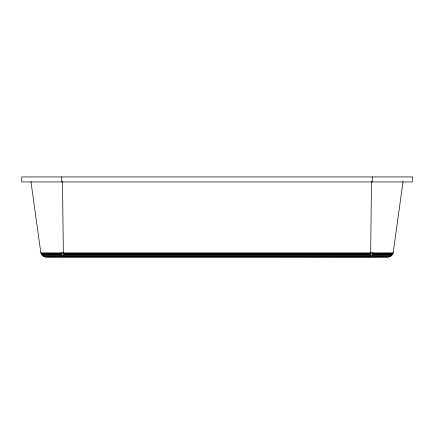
<?xml version="1.0" encoding="UTF-8"?>
<svg xmlns="http://www.w3.org/2000/svg" width="434" height="434" viewBox="0 0 434 434"><rect width="100%" height="100%" fill="white"/><g stroke="black" fill="none" stroke-linecap="round" stroke-linejoin="round"><path stroke-width="0.65" d="M371.488 181.586L370.679 252.897L370.224 257.064M372.849 255.062L373.11 252.897M370.424 254.704L370.522 253.006L372.676 253.006M30.955 181.553L40.839 252.897C41.545 255.311 43.921 257.091 46.438 257.064L387.562 257.064C390.079 257.091 392.455 255.311 393.161 252.897L403.045 181.553M390.698 255.908L389.651 256.537L372.415 256.537L372.649 255.908M391.593 255.062L392.765 252.897M40.839 252.897L393.161 252.897M61.324 253.006L63.478 253.006L63.576 254.704M41.235 252.897L41.442 253.483L60.939 253.483L61.151 255.062M62.512 181.586L63.337 253.483L370.663 253.483M373.061 253.483L392.558 253.483M41.442 253.483L41.707 254.047L60.999 254.047M63.337 253.483L63.359 254.047L370.641 254.047M373.001 254.047L392.293 254.047M41.707 254.047L42.033 254.574L61.069 254.574M63.359 254.047L63.386 254.574L370.614 254.574M372.931 254.574L391.967 254.574M42.038 255.062L391.962 255.062M42.95 255.908L391.05 255.908M43.807 256.25L61.465 256.25L61.585 256.537L44.349 256.537L43.302 255.908M63.386 254.574L63.532 256.25L370.468 256.25M372.535 256.25L390.193 256.25M63.532 256.25L63.576 256.537L370.424 256.537M63.576 256.537L370.376 256.765M45.201 256.928L388.799 256.928M42.033 254.574L42.407 255.062M63.776 257.064L63.624 256.765M61.351 255.908L61.465 256.25M60.89 252.897L60.939 253.483M372.236 176.936L372.236 181.944M61.764 176.936L61.764 181.944M412.3 176.936L21.7 176.936L21.7 181.944L412.3 181.944L412.3 176.936"/></g></svg>
